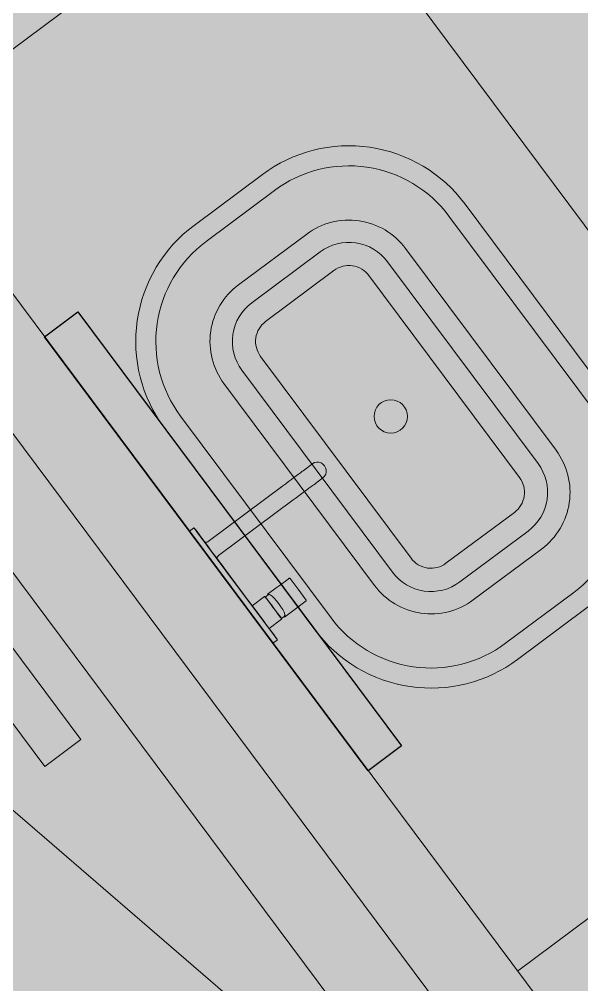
# Model space of a CAD drawing. Header units: metres. Extents: x -466 to 1322, y -1072 to 50.
# Drawn here: x 441.413 to 442.088, y -176.781 to -175.622 of the extents above; entities that cross this region are included whole.
import ezdxf

# ---------------------------------------------------------------- set-up
doc = ezdxf.new("R2010")
doc.units = ezdxf.units.M
for name, pattern in [('B1 P BAJA$0$HIDDEN', [9.525, 6.35, -3.175]), ('CENTER2', [28.575, 19.05, -3.175, 3.175, -3.175]), ('HIDDEN', [9.525, 6.35, -3.175])]:
    doc.linetypes.add(name, pattern=pattern)
for name, color, linetype, lineweight in [('A - Hatch muros', 4, 'Continuous', 0), ('A - MURO BAJO', 2, 'Continuous', 0), ('A - PROY', 250, 'B1 P BAJA$0$HIDDEN', 0), ('A-ACCESORIOS DE BAÑO', 6, 'Continuous', 0), ('A-EJES', 61, 'CENTER2', 0), ('A-Fixt', 122, 'Continuous', 5), ('A-MURO INT', 4, 'Continuous', 0)]:
    doc.layers.add(name, color=color, linetype=linetype, lineweight=lineweight)
doc.layers.add('A-MIRROR', color=8, linetype='Continuous')
doc.layers.add('Hatch Interior', color=7, linetype='Continuous', lineweight=0, true_color=0xaf6350)

# ---------------------------------------------------------------- blocks, each defined once
blk = doc.blocks.new('monomando powder room')
at = {"layer": 'A-ACCESORIOS DE BAÑO'}
for p, q in [((-98.7727, -159.2227), (-98.7727, -159.2225)), ((-98.7667, -159.2225), (-98.7727, -159.2225)), ((-98.7727, -159.2225), (-98.7667, -159.2225)), ((-98.7727, -159.2233), (-98.7727, -159.2227)), ((-98.7727, -159.2243), (-98.7727, -159.2233)), ((-98.766, -159.2228), (-98.7667, -159.2225)), ((-98.766, -159.223), (-98.766, -159.2228)), ((-98.7657, -159.2235), (-98.766, -159.2228)), ((-98.766, -159.2236), (-98.766, -159.223)), ((-98.766, -159.2245), (-98.766, -159.2236)), ((-98.7657, -159.2237), (-98.7657, -159.2235)), ((-98.7657, -159.2242), (-98.7657, -159.2237)), ((-98.7727, -159.2255), (-98.7727, -159.2243)), ((-98.7727, -159.227), (-98.7727, -159.2255)), ((-98.7727, -159.2285), (-98.7727, -159.227)), ((-98.7727, -159.3065), (-98.7727, -159.2285)), ((-98.766, -159.2257), (-98.766, -159.2245)), ((-98.766, -159.227), (-98.766, -159.2257)), ((-98.766, -159.2285), (-98.766, -159.227)), ((-98.766, -159.3065), (-98.766, -159.2285)), ((-98.7657, -159.225), (-98.7657, -159.2242)), ((-98.7657, -159.226), (-98.7657, -159.225)), ((-98.7657, -159.2272), (-98.7657, -159.226)), ((-98.7657, -159.2285), (-98.7657, -159.2272)), ((-98.7657, -159.2295), (-98.7657, -159.2285)), ((-98.7657, -159.2395), (-98.7657, -159.2285)), ((-98.7657, -159.2322), (-98.7657, -159.2295)), ((-98.7657, -159.2309), (-98.7657, -159.2299)), ((-98.7657, -159.2335), (-98.7657, -159.2309)), ((-98.7657, -159.2367), (-98.7657, -159.2322)), ((-98.7657, -159.2377), (-98.7657, -159.2335)), ((-98.7657, -159.2426), (-98.7657, -159.2367)), ((-98.7657, -159.2395), (-98.7657, -159.2377)), ((-98.7657, -159.2396), (-98.7657, -159.239)), ((-98.7657, -159.2395), (-98.7657, -159.239)), ((-98.7473, -159.2395), (-98.7657, -159.2395)), ((-98.7657, -159.2395), (-98.7473, -159.2395)), ((-98.7657, -159.2413), (-98.7657, -159.2396)), ((-98.7657, -159.2441), (-98.7657, -159.2413)), ((-98.7657, -159.2493), (-98.7657, -159.2426)), ((-98.7657, -159.2477), (-98.7657, -159.2441)), ((-98.7469, -159.2397), (-98.7473, -159.2395)), ((-98.7467, -159.2402), (-98.7469, -159.2397)), ((-98.7469, -159.2403), (-98.7469, -159.2397)), ((-98.7469, -159.242), (-98.7469, -159.2403)), ((-98.7469, -159.2446), (-98.7469, -159.242)), ((-98.7469, -159.2481), (-98.7469, -159.2446)), ((-98.7467, -159.2405), (-98.7467, -159.2402)), ((-98.7427, -159.2405), (-98.7467, -159.2405)), ((-98.7467, -159.2411), (-98.7467, -159.2405)), ((-98.7467, -159.2405), (-98.7427, -159.2405)), ((-98.7467, -159.2426), (-98.7467, -159.2411)), ((-98.7467, -159.2452), (-98.7467, -159.2426)), ((-98.7467, -159.2485), (-98.7467, -159.2452)), ((-98.7286, -159.2395), (-98.7427, -159.2395)), ((-98.7427, -159.2401), (-98.7427, -159.2395)), ((-98.7416, -159.2401), (-98.7427, -159.2395)), ((-98.7427, -159.2395), (-98.7286, -159.2395)), ((-98.7427, -159.2405), (-98.7427, -159.2401)), ((-98.7413, -159.2406), (-98.7427, -159.2405)), ((-98.7407, -159.2417), (-98.7416, -159.2401)), ((-98.7398, -159.2445), (-98.7407, -159.2417)), ((-98.7392, -159.248), (-98.7398, -159.2445)), ((-98.7286, -159.2395), (-98.7122, -159.2395)), ((-98.7122, -159.2395), (-98.7286, -159.2395)), ((-98.7103, -159.2395), (-98.7122, -159.2395)), ((-98.7122, -159.2395), (-98.7103, -159.2395)), ((-98.7099, -159.2398), (-98.7103, -159.2395)), ((-98.7097, -159.2403), (-98.7099, -159.2398)), ((-98.7097, -159.2565), (-98.7097, -159.2403)), ((-98.7657, -159.2519), (-98.7657, -159.2477)), ((-98.7657, -159.2565), (-98.7657, -159.2493)), ((-98.7657, -159.2565), (-98.7657, -159.2519)), ((-98.7657, -159.261), (-98.7657, -159.2565)), ((-98.7657, -159.2637), (-98.7657, -159.2565)), ((-98.7469, -159.2522), (-98.7469, -159.2481)), ((-98.7469, -159.2565), (-98.7469, -159.2522)), ((-98.7469, -159.2608), (-98.7469, -159.2565)), ((-98.7467, -159.2523), (-98.7467, -159.2485)), ((-98.7467, -159.2565), (-98.7467, -159.2523)), ((-98.7467, -159.2606), (-98.7467, -159.2565)), ((-98.7388, -159.2521), (-98.7392, -159.248)), ((-98.7387, -159.2565), (-98.7388, -159.2521)), ((-98.7388, -159.2608), (-98.7387, -159.2565)), ((-98.7097, -159.2727), (-98.7097, -159.2565)), ((-98.7657, -159.2652), (-98.7657, -159.261)), ((-98.7657, -159.2704), (-98.7657, -159.2637)), ((-98.7657, -159.2689), (-98.7657, -159.2652)), ((-98.7657, -159.2717), (-98.7657, -159.2689)), ((-98.7469, -159.2648), (-98.7469, -159.2608)), ((-98.7469, -159.2683), (-98.7469, -159.2648)), ((-98.7469, -159.271), (-98.7469, -159.2683)), ((-98.7467, -159.2644), (-98.7467, -159.2606)), ((-98.7467, -159.2677), (-98.7467, -159.2644)), ((-98.7467, -159.2703), (-98.7467, -159.2677)), ((-98.7407, -159.2712), (-98.7398, -159.2684)), ((-98.7398, -159.2684), (-98.7392, -159.2649)), ((-98.7392, -159.2649), (-98.7388, -159.2608)), ((-98.7657, -159.2763), (-98.7657, -159.2704)), ((-98.7657, -159.2734), (-98.7657, -159.2717)), ((-98.7657, -159.274), (-98.7657, -159.2734)), ((-98.7473, -159.2735), (-98.7657, -159.2735)), ((-98.7657, -159.3065), (-98.7657, -159.2735)), ((-98.7657, -159.2753), (-98.7657, -159.2735)), ((-98.7657, -159.2735), (-98.7473, -159.2735)), ((-98.7657, -159.274), (-98.7657, -159.2735)), ((-98.7657, -159.2795), (-98.7657, -159.2753)), ((-98.7657, -159.2808), (-98.7657, -159.2763)), ((-98.7657, -159.2821), (-98.7657, -159.2795)), ((-98.7657, -159.2835), (-98.7657, -159.2808)), ((-98.7473, -159.2735), (-98.7469, -159.2732)), ((-98.7469, -159.2726), (-98.7469, -159.271)), ((-98.7469, -159.2732), (-98.7469, -159.2726)), ((-98.7469, -159.2732), (-98.7467, -159.2727)), ((-98.7467, -159.2719), (-98.7467, -159.2703)), ((-98.7467, -159.2725), (-98.7467, -159.2719)), ((-98.7467, -159.2727), (-98.7467, -159.2725)), ((-98.7467, -159.2725), (-98.7427, -159.2725)), ((-98.7427, -159.2725), (-98.7467, -159.2725)), ((-98.7427, -159.2725), (-98.7413, -159.2723)), ((-98.7427, -159.2728), (-98.7427, -159.2725)), ((-98.7427, -159.2735), (-98.7416, -159.2728)), ((-98.7427, -159.2735), (-98.7427, -159.2728)), ((-98.7427, -159.2735), (-98.7286, -159.2735)), ((-98.7286, -159.2735), (-98.7427, -159.2735)), ((-98.7416, -159.2728), (-98.7407, -159.2712)), ((-98.7256, -159.2735), (-98.7286, -159.2735)), ((-98.7286, -159.2735), (-98.7256, -159.2735)), ((-98.7256, -159.2735), (-98.7122, -159.2735)), ((-98.7122, -159.2735), (-98.7256, -159.2735)), ((-98.7122, -159.2735), (-98.7103, -159.2735)), ((-98.7103, -159.2735), (-98.7122, -159.2735)), ((-98.7103, -159.2735), (-98.7099, -159.2731)), ((-98.7099, -159.2731), (-98.7097, -159.2727)), ((-98.7657, -159.2831), (-98.7657, -159.2821)), ((-98.7657, -159.2845), (-98.7657, -159.2835)), ((-98.7727, -159.3845), (-98.7727, -159.3065)), ((-98.7727, -159.3845), (-98.7727, -159.3065)), ((-98.766, -159.3845), (-98.766, -159.3065)), ((-98.766, -159.3845), (-98.766, -159.3065)), ((-98.7657, -159.343), (-98.7657, -159.3065)), ((-98.7657, -159.3295), (-98.7657, -159.3285)), ((-98.7657, -159.3322), (-98.7657, -159.3295)), ((-98.7657, -159.3309), (-98.7657, -159.3299)), ((-98.7657, -159.3335), (-98.7657, -159.3309)), ((-98.7657, -159.3367), (-98.7657, -159.3322)), ((-98.7657, -159.3377), (-98.7657, -159.3335)), ((-98.7657, -159.3426), (-98.7657, -159.3367)), ((-98.7657, -159.343), (-98.7657, -159.3377)), ((-98.7657, -159.3411), (-98.7657, -159.3405)), ((-98.7657, -159.3426), (-98.7657, -159.3411)), ((-98.7657, -159.3424), (-98.7657, -159.3419)), ((-98.7657, -159.343), (-98.7657, -159.3424)), ((-98.7657, -159.3493), (-98.7657, -159.3426)), ((-98.7657, -159.3452), (-98.7657, -159.3426)), ((-98.7653, -159.3443), (-98.7657, -159.343)), ((-98.7657, -159.3485), (-98.7657, -159.3452)), ((-98.7657, -159.3524), (-98.7657, -159.3485)), ((-98.7657, -159.3565), (-98.7657, -159.3493)), ((-98.7645, -159.3453), (-98.7653, -159.3443)), ((-98.7635, -159.3458), (-98.7645, -159.3453)), ((-98.7627, -159.346), (-98.7635, -159.3458)), ((-98.7622, -159.346), (-98.7627, -159.346)), ((-98.7627, -159.346), (-98.7622, -159.346)), ((-98.6502, -159.346), (-98.7622, -159.346)), ((-98.7622, -159.346), (-98.6502, -159.346)), ((-98.6459, -159.346), (-98.6502, -159.346)), ((-98.6502, -159.346), (-98.6459, -159.346)), ((-98.6459, -159.346), (-98.6416, -159.346)), ((-98.6416, -159.346), (-98.6459, -159.346)), ((-98.6416, -159.346), (-98.6375, -159.346)), ((-98.6375, -159.346), (-98.6416, -159.346)), ((-98.6337, -159.346), (-98.6375, -159.346)), ((-98.6375, -159.346), (-98.6337, -159.346)), ((-98.6301, -159.346), (-98.6337, -159.346)), ((-98.6337, -159.346), (-98.6301, -159.346)), ((-98.6268, -159.346), (-98.6301, -159.346)), ((-98.6301, -159.346), (-98.6268, -159.346)), ((-98.624, -159.346), (-98.6268, -159.346)), ((-98.6268, -159.346), (-98.624, -159.346)), ((-98.624, -159.346), (-98.6216, -159.346)), ((-98.6216, -159.346), (-98.624, -159.346)), ((-98.6216, -159.346), (-98.6197, -159.346)), ((-98.6197, -159.346), (-98.6216, -159.346)), ((-98.6055, -159.346), (-98.6197, -159.346)), ((-98.6197, -159.346), (-98.6055, -159.346)), ((-98.603, -159.3464), (-98.6055, -159.346)), ((-98.6006, -159.3474), (-98.603, -159.3464)), ((-98.5986, -159.3491), (-98.6006, -159.3474)), ((-98.597, -159.3513), (-98.5986, -159.3491)), ((-98.596, -159.3538), (-98.597, -159.3513)), ((-98.7657, -159.3565), (-98.7657, -159.3524)), ((-98.7657, -159.3606), (-98.7657, -159.3565)), ((-98.7657, -159.3637), (-98.7657, -159.3565)), ((-98.7657, -159.3645), (-98.7657, -159.3606)), ((-98.5986, -159.3639), (-98.597, -159.3617)), ((-98.597, -159.3617), (-98.596, -159.3592)), ((-98.5957, -159.3565), (-98.596, -159.3538)), ((-98.5957, -159.3565), (-98.596, -159.3538)), ((-98.596, -159.3592), (-98.5957, -159.3565)), ((-98.596, -159.3592), (-98.5957, -159.3565)), ((-98.7657, -159.3704), (-98.7657, -159.3637)), ((-98.7657, -159.3678), (-98.7657, -159.3645)), ((-98.7657, -159.3704), (-98.7657, -159.3678)), ((-98.7657, -159.37), (-98.7653, -159.3687)), ((-98.7657, -159.3845), (-98.7657, -159.37)), ((-98.7657, -159.3845), (-98.7657, -159.37)), ((-98.7657, -159.3753), (-98.7657, -159.37)), ((-98.7657, -159.3706), (-98.7657, -159.37)), ((-98.7657, -159.3763), (-98.7657, -159.3704)), ((-98.7657, -159.3719), (-98.7657, -159.3704)), ((-98.7657, -159.3711), (-98.7657, -159.3706)), ((-98.7657, -159.3725), (-98.7657, -159.3719)), ((-98.7653, -159.3687), (-98.7645, -159.3677)), ((-98.7645, -159.3677), (-98.7635, -159.3672)), ((-98.7635, -159.3672), (-98.7627, -159.367)), ((-98.7627, -159.367), (-98.7622, -159.367)), ((-98.7622, -159.367), (-98.7627, -159.367)), ((-98.6502, -159.367), (-98.7622, -159.367)), ((-98.7622, -159.367), (-98.6502, -159.367)), ((-98.6459, -159.367), (-98.6502, -159.367)), ((-98.6502, -159.367), (-98.6459, -159.367)), ((-98.6416, -159.367), (-98.6459, -159.367)), ((-98.6459, -159.367), (-98.6416, -159.367)), ((-98.6375, -159.367), (-98.6416, -159.367)), ((-98.6416, -159.367), (-98.6375, -159.367)), ((-98.6375, -159.367), (-98.6337, -159.367)), ((-98.6337, -159.367), (-98.6375, -159.367)), ((-98.6337, -159.367), (-98.6301, -159.367)), ((-98.6301, -159.367), (-98.6337, -159.367)), ((-98.6268, -159.367), (-98.6301, -159.367)), ((-98.6301, -159.367), (-98.6268, -159.367)), ((-98.624, -159.367), (-98.6268, -159.367)), ((-98.6268, -159.367), (-98.624, -159.367)), ((-98.624, -159.367), (-98.6216, -159.367)), ((-98.6216, -159.367), (-98.624, -159.367)), ((-98.6216, -159.367), (-98.6197, -159.367)), ((-98.6197, -159.367), (-98.6216, -159.367)), ((-98.6197, -159.367), (-98.6055, -159.367)), ((-98.6055, -159.367), (-98.6197, -159.367)), ((-98.6055, -159.367), (-98.603, -159.3666)), ((-98.603, -159.3666), (-98.6006, -159.3656)), ((-98.6006, -159.3656), (-98.5986, -159.3639)), ((-98.7727, -159.386), (-98.7727, -159.3845)), ((-98.7727, -159.3875), (-98.7727, -159.386)), ((-98.766, -159.386), (-98.766, -159.3845)), ((-98.766, -159.3873), (-98.766, -159.386)), ((-98.7657, -159.3795), (-98.7657, -159.3753)), ((-98.7657, -159.3808), (-98.7657, -159.3763)), ((-98.7657, -159.3821), (-98.7657, -159.3795)), ((-98.7657, -159.3835), (-98.7657, -159.3808)), ((-98.7657, -159.3831), (-98.7657, -159.3821)), ((-98.7657, -159.3845), (-98.7657, -159.3835)), ((-98.7657, -159.3858), (-98.7657, -159.3845)), ((-98.7657, -159.387), (-98.7657, -159.3858)), ((-98.7727, -159.3887), (-98.7727, -159.3875)), ((-98.7727, -159.3897), (-98.7727, -159.3887)), ((-98.7727, -159.3903), (-98.7727, -159.3897)), ((-98.7727, -159.3905), (-98.7727, -159.3903)), ((-98.7727, -159.3905), (-98.7667, -159.3905)), ((-98.7667, -159.3905), (-98.7727, -159.3905)), ((-98.7667, -159.3905), (-98.766, -159.3902)), ((-98.766, -159.3885), (-98.766, -159.3873)), ((-98.766, -159.3894), (-98.766, -159.3885)), ((-98.766, -159.39), (-98.766, -159.3894)), ((-98.766, -159.3902), (-98.7657, -159.3895)), ((-98.766, -159.3902), (-98.766, -159.39)), ((-98.7657, -159.388), (-98.7657, -159.387)), ((-98.7657, -159.3888), (-98.7657, -159.388)), ((-98.7657, -159.3893), (-98.7657, -159.3888)), ((-98.7657, -159.3895), (-98.7657, -159.3893))]:
    blk.add_line(p, q, dxfattribs=at)
blk = doc.blocks.new('COLADERA LINEAL')
at = {"layer": 'A - PROY', "linetype": 'HIDDEN'}
blk.add_lwpolyline([(-565.7399, 10.1537), (-565.7399, 9.1897), (-565.7939, 9.1897), (-565.7939, 10.1537), (-565.7399, 10.1537)], dxfattribs=at)

msp = doc.modelspace()

# ---------------------------------------------------------------- hatches: boundary and pattern name
at = {"layer": 'A - Hatch muros', "transparency": 33554687}
h = msp.add_hatch(color=256, dxfattribs=at)
h.dxf.hatch_style = 1
h.paths.add_polyline_path([(450.8226, -172.5038), (443.1164, -178.2478), (445.6862, -181.6954), (445.5258, -181.815), (444.2111, -180.051), (443.8102, -180.3498), (443.6906, -180.1895), (444.0915, -179.8907), (442.1194, -177.2448), (439.5537, -179.1572), (439.4342, -178.9968), (441.9999, -177.0845), (440.9241, -175.6412), (438.5188, -177.4341), (439.1164, -178.2359), (438.9561, -178.3554), (438.2389, -177.3933), (440.8046, -175.4809), (440.6253, -175.2404), (440.7857, -175.1208), (441.1443, -175.6019), (442.7478, -174.4067), (442.8674, -174.567), (441.2638, -175.7623), (442.9969, -178.0874), (444.4401, -177.0117), (443.1851, -175.328), (443.3454, -175.2084), (444.6004, -176.8922), (448.8499, -173.7248), (448.6108, -173.4041), (448.7712, -173.2846), (449.0102, -173.6053), (450.7461, -172.3114)])
at = {"layer": 'Hatch Interior', "transparency": 33554687}
h = msp.add_hatch(color=256, dxfattribs=at)
h.dxf.hatch_style = 1
edge = h.paths.add_edge_path()
edge.add_line((417.7382, -197.1638), (419.3856, -199.3747))
edge.add_arc((419.7198, -199.9897), 0.7, 36.6996, 118.5178, ccw=False)
edge.add_line((420.2811, -199.5714), (421.6441, -198.5555))
edge.add_line((421.6441, -198.5555), (425.1105, -200.2313))
edge.add_line((425.1105, -200.2313), (423.8168, -202.9072))
edge.add_line((423.8168, -202.9072), (449.7456, -215.4426))
edge.add_line((449.7456, -215.4426), (452.2266, -210.3109))
edge.add_line((452.2266, -210.3109), (452.8795, -208.9604))
edge.add_line((452.8795, -208.9604), (426.2831, -196.1578))
edge.add_line((426.2831, -196.1578), (424.9683, -194.3939))
edge.add_line((424.9683, -194.3939), (443.8484, -180.3214))
edge.add_line((443.8484, -180.3214), (442.6531, -178.7178))
edge.add_line((442.6531, -178.7178), (449.1895, -173.8458))
edge.add_line((449.1895, -173.8458), (446.0819, -169.6766))
edge.add_line((446.0819, -169.6766), (408.2908, -197.8447))
edge.add_line((408.2908, -197.8447), (413.4672, -200.3473))
edge.add_line((413.4672, -200.3473), (417.7382, -197.1638))

# ---------------------------------------------------------------- linework, layer by layer
at = {"layer": 'A - MURO BAJO', "ltscale": 0.05}
msp.add_lwpolyline([(441.7449, -175.4037), (442.4919, -176.4059), (442.0108, -176.7645)], dxfattribs=at)
at = {"layer": 'A - PROY', "linetype": 'HIDDEN'}
msp.add_line((440.6788, -175.9451), (441.9999, -177.0845), dxfattribs=at)
at = {"layer": 'A-EJES', "ltscale": 0.1}
msp.add_line((445.606, -181.7552), (437.626, -171.049), dxfattribs=at)
at = {"layer": 'A-Fixt'}
for points in [[(442.1285, -176.0858), (441.9479, -175.8434, 0.414214), (441.7046, -175.8079), (441.6226, -175.869, 0.414214), (441.5871, -176.1123), (441.7677, -176.3547, 0.414214), (442.011, -176.3902), (442.093, -176.329, 0.414214)], [(442.1092, -176.1002), (441.9285, -175.8578, 0.414214), (441.719, -175.8272), (441.637, -175.8884, 0.414214), (441.6064, -176.0979), (441.7871, -176.3403, 0.414214), (441.9966, -176.3708), (442.0786, -176.3097, 0.414214)], [(442.0571, -176.139), (441.8764, -175.8967, 0.414214), (441.7578, -175.8794), (441.6758, -175.9405, 0.414214), (441.6585, -176.059), (441.8392, -176.3014, 0.414214), (441.9577, -176.3187), (442.0398, -176.2576, 0.414214)], [(442.0355, -176.1551), (441.8549, -175.9127, 0.414214), (441.7739, -175.9009), (441.6919, -175.962, 0.414214), (441.6801, -176.043), (441.8607, -176.2854, 0.414214), (441.9417, -176.2972), (442.0237, -176.236, 0.414214)], [(442.0132, -176.1717), (441.8325, -175.9293, 0.414214), (441.7905, -175.9232), (441.7085, -175.9844, 0.414214), (441.7024, -176.0263), (441.8831, -176.2687, 0.414214), (441.925, -176.2748), (442.0071, -176.2137, 0.414214)]]:
    msp.add_lwpolyline(points, format="xyb", close=True, dxfattribs=at)
msp.add_circle((441.8587, -176.0984), 0.02, dxfattribs=at)
at = {"layer": 'A-MIRROR'}
msp.add_lwpolyline([(441.4431, -176.0028), (441.4832, -175.9729), (441.8716, -176.4941), (441.8315, -176.524)], close=True, dxfattribs=at)
at = {"layer": 'A-MURO INT'}
for points in [[(438.9561, -178.3554), (438.2389, -177.3933), (440.8046, -175.4809), (440.6253, -175.2404), (440.7857, -175.1208), (441.1443, -175.6019), (442.7478, -174.4067), (442.8674, -174.567), (441.2638, -175.7623), (442.9969, -178.0874), (444.4401, -177.0117), (443.1851, -175.328), (443.3454, -175.2084), (444.6004, -176.8922), (448.8499, -173.7248)], [(439.4342, -178.9968), (441.9999, -177.0845), (440.9241, -175.6412), (438.5188, -177.4341), (439.1164, -178.2359)]]:
    msp.add_lwpolyline(points, dxfattribs=at)

# ---------------------------------------------------------------- block references
at = {"layer": 'A-ACCESORIOS DE BAÑO', "rotation": 216.6996023584568}
msp.add_blockref('COLADERA LINEAL', (-18.2234, -506.475), dxfattribs=at)
at = {"layer": 'A-Fixt', "xscale": -1, "rotation": 216.6996102389254}
msp.add_blockref('monomando powder room', (616.0658, -245.0037), dxfattribs=at)

doc.saveas('drawing.dxf')
